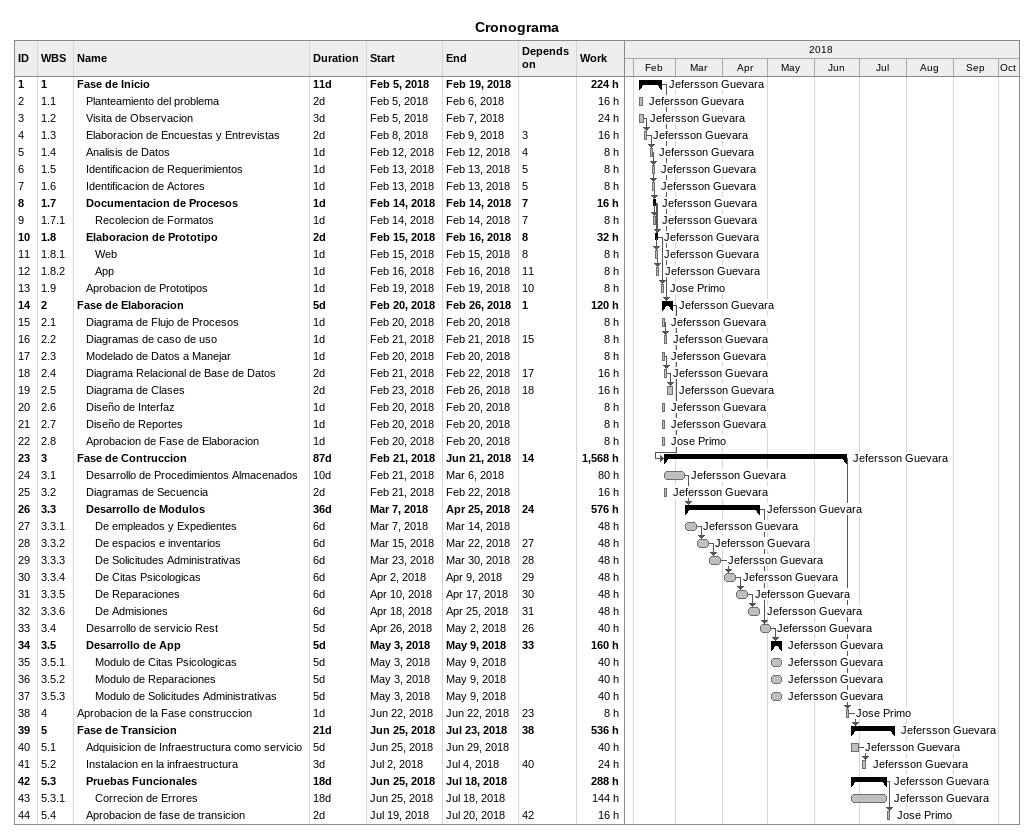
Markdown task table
Cronograma

| ID | WBS | Task | Duration | Start | Finish | Predecessors | Resources | Work (h) |
|---|---|---|---|---|---|---|---|---|
| 1 | 1 | **Fase de Inicio** | 11d | 2018-02-05 | 2018-02-19 |  | Jefersson Guevara | 224 |
| 2 | 1.1 | Planteamiento del problema | 2d | 2018-02-05 | 2018-02-06 |  | Jefersson Guevara | 16 |
| 3 | 1.2 | Visita de Observacion | 3d | 2018-02-05 | 2018-02-07 |  | Jefersson Guevara | 24 |
| 4 | 1.3 | Elaboracion de Encuestas y Entrevistas | 2d | 2018-02-08 | 2018-02-09 | 3 | Jefersson Guevara | 16 |
| 5 | 1.4 | Analisis de Datos | 1d | 2018-02-12 | 2018-02-12 | 4 | Jefersson Guevara | 8 |
| 6 | 1.5 | Identificacion de Requerimientos | 1d | 2018-02-13 | 2018-02-13 | 5 | Jefersson Guevara | 8 |
| 7 | 1.6 | Identificacion de Actores | 1d | 2018-02-13 | 2018-02-13 | 5 | Jefersson Guevara | 8 |
| 8 | 1.7 | **Documentacion de Procesos** | 1d | 2018-02-14 | 2018-02-14 | 7 | Jefersson Guevara | 16 |
| 9 | 1.7.1 | Recolecion de Formatos | 1d | 2018-02-14 | 2018-02-14 | 7 | Jefersson Guevara | 8 |
| 10 | 1.8 | **Elaboracion de Prototipo** | 2d | 2018-02-15 | 2018-02-16 | 8 | Jefersson Guevara | 32 |
| 11 | 1.8.1 | Web | 1d | 2018-02-15 | 2018-02-15 | 8 | Jefersson Guevara | 8 |
| 12 | 1.8.2 | App | 1d | 2018-02-16 | 2018-02-16 | 11 | Jefersson Guevara | 8 |
| 13 | 1.9 | Aprobacion de Prototipos | 1d | 2018-02-19 | 2018-02-19 | 10 | Jose Primo | 8 |
| 14 | 2 | **Fase de Elaboracion** | 5d | 2018-02-20 | 2018-02-26 | 1 | Jefersson Guevara | 120 |
| 15 | 2.1 | Diagrama de Flujo de Procesos | 1d | 2018-02-20 | 2018-02-20 |  | Jefersson Guevara | 8 |
| 16 | 2.2 | Diagramas de caso de uso | 1d | 2018-02-21 | 2018-02-21 | 15 | Jefersson Guevara | 8 |
| 17 | 2.3 | Modelado de Datos a Manejar | 1d | 2018-02-20 | 2018-02-20 |  | Jefersson Guevara | 8 |
| 18 | 2.4 | Diagrama Relacional de Base de Datos | 2d | 2018-02-21 | 2018-02-22 | 17 | Jefersson Guevara | 16 |
| 19 | 2.5 | Diagrama de Clases | 2d | 2018-02-23 | 2018-02-26 | 18 | Jefersson Guevara | 16 |
| 20 | 2.6 | Diseño de Interfaz | 1d | 2018-02-20 | 2018-02-20 |  | Jefersson Guevara | 8 |
| 21 | 2.7 | Diseño de Reportes | 1d | 2018-02-20 | 2018-02-20 |  | Jefersson Guevara | 8 |
| 22 | 2.8 | Aprobacion de Fase de Elaboracion | 1d | 2018-02-20 | 2018-02-20 |  | Jose Primo | 8 |
| 23 | 3 | **Fase de Contruccion** | 87d | 2018-02-21 | 2018-06-21 | 14 | Jefersson Guevara | 1568 |
| 24 | 3.1 | Desarrollo de Procedimientos Almacenados | 10d | 2018-02-21 | 2018-03-06 |  | Jefersson Guevara | 80 |
| 25 | 3.2 | Diagramas de Secuencia | 2d | 2018-02-21 | 2018-02-22 |  | Jefersson Guevara | 16 |
| 26 | 3.3 | **Desarrollo de Modulos** | 36d | 2018-03-07 | 2018-04-25 | 24 | Jefersson Guevara | 576 |
| 27 | 3.3.1 | De empleados y Expedientes | 6d | 2018-03-07 | 2018-03-14 |  | Jefersson Guevara | 48 |
| 28 | 3.3.2 | De espacios e inventarios | 6d | 2018-03-15 | 2018-03-22 | 27 | Jefersson Guevara | 48 |
| 29 | 3.3.3 | De Solicitudes Administrativas | 6d | 2018-03-23 | 2018-03-30 | 28 | Jefersson Guevara | 48 |
| 30 | 3.3.4 | De Citas Psicologicas | 6d | 2018-04-02 | 2018-04-09 | 29 | Jefersson Guevara | 48 |
| 31 | 3.3.5 | De Reparaciones | 6d | 2018-04-10 | 2018-04-17 | 30 | Jefersson Guevara | 48 |
| 32 | 3.3.6 | De Admisiones | 6d | 2018-04-18 | 2018-04-25 | 31 | Jefersson Guevara | 48 |
| 33 | 3.4 | Desarrollo de servicio Rest | 5d | 2018-04-26 | 2018-05-02 | 26 | Jefersson Guevara | 40 |
| 34 | 3.5 | **Desarrollo de App** | 5d | 2018-05-03 | 2018-05-09 | 33 | Jefersson Guevara | 160 |
| 35 | 3.5.1 | Modulo de Citas Psicologicas | 5d | 2018-05-03 | 2018-05-09 |  | Jefersson Guevara | 40 |
| 36 | 3.5.2 | Modulo de Reparaciones | 5d | 2018-05-03 | 2018-05-09 |  | Jefersson Guevara | 40 |
| 37 | 3.5.3 | Modulo de Solicitudes Administrativas | 5d | 2018-05-03 | 2018-05-09 |  | Jefersson Guevara | 40 |
| 38 | 4 | Aprobacion de la Fase construccion | 1d | 2018-06-22 | 2018-06-22 | 23 | Jose Primo | 8 |
| 39 | 5 | **Fase de Transicion** | 21d | 2018-06-25 | 2018-07-23 | 38 | Jefersson Guevara | 536 |
| 40 | 5.1 | Adquisicion de Infraestructura como servicio | 5d | 2018-06-25 | 2018-06-29 |  | Jefersson Guevara | 40 |
| 41 | 5.2 | Instalacion en la infraestructura | 3d | 2018-07-02 | 2018-07-04 | 40 | Jefersson Guevara | 24 |
| 42 | 5.3 | **Pruebas Funcionales** | 18d | 2018-06-25 | 2018-07-18 |  | Jefersson Guevara | 288 |
| 43 | 5.3.1 | Correcion de Errores | 18d | 2018-06-25 | 2018-07-18 |  | Jefersson Guevara | 144 |
| 44 | 5.4 | Aprobacion de fase de transicion | 2d | 2018-07-19 | 2018-07-20 | 42 | Jose Primo | 16 |
